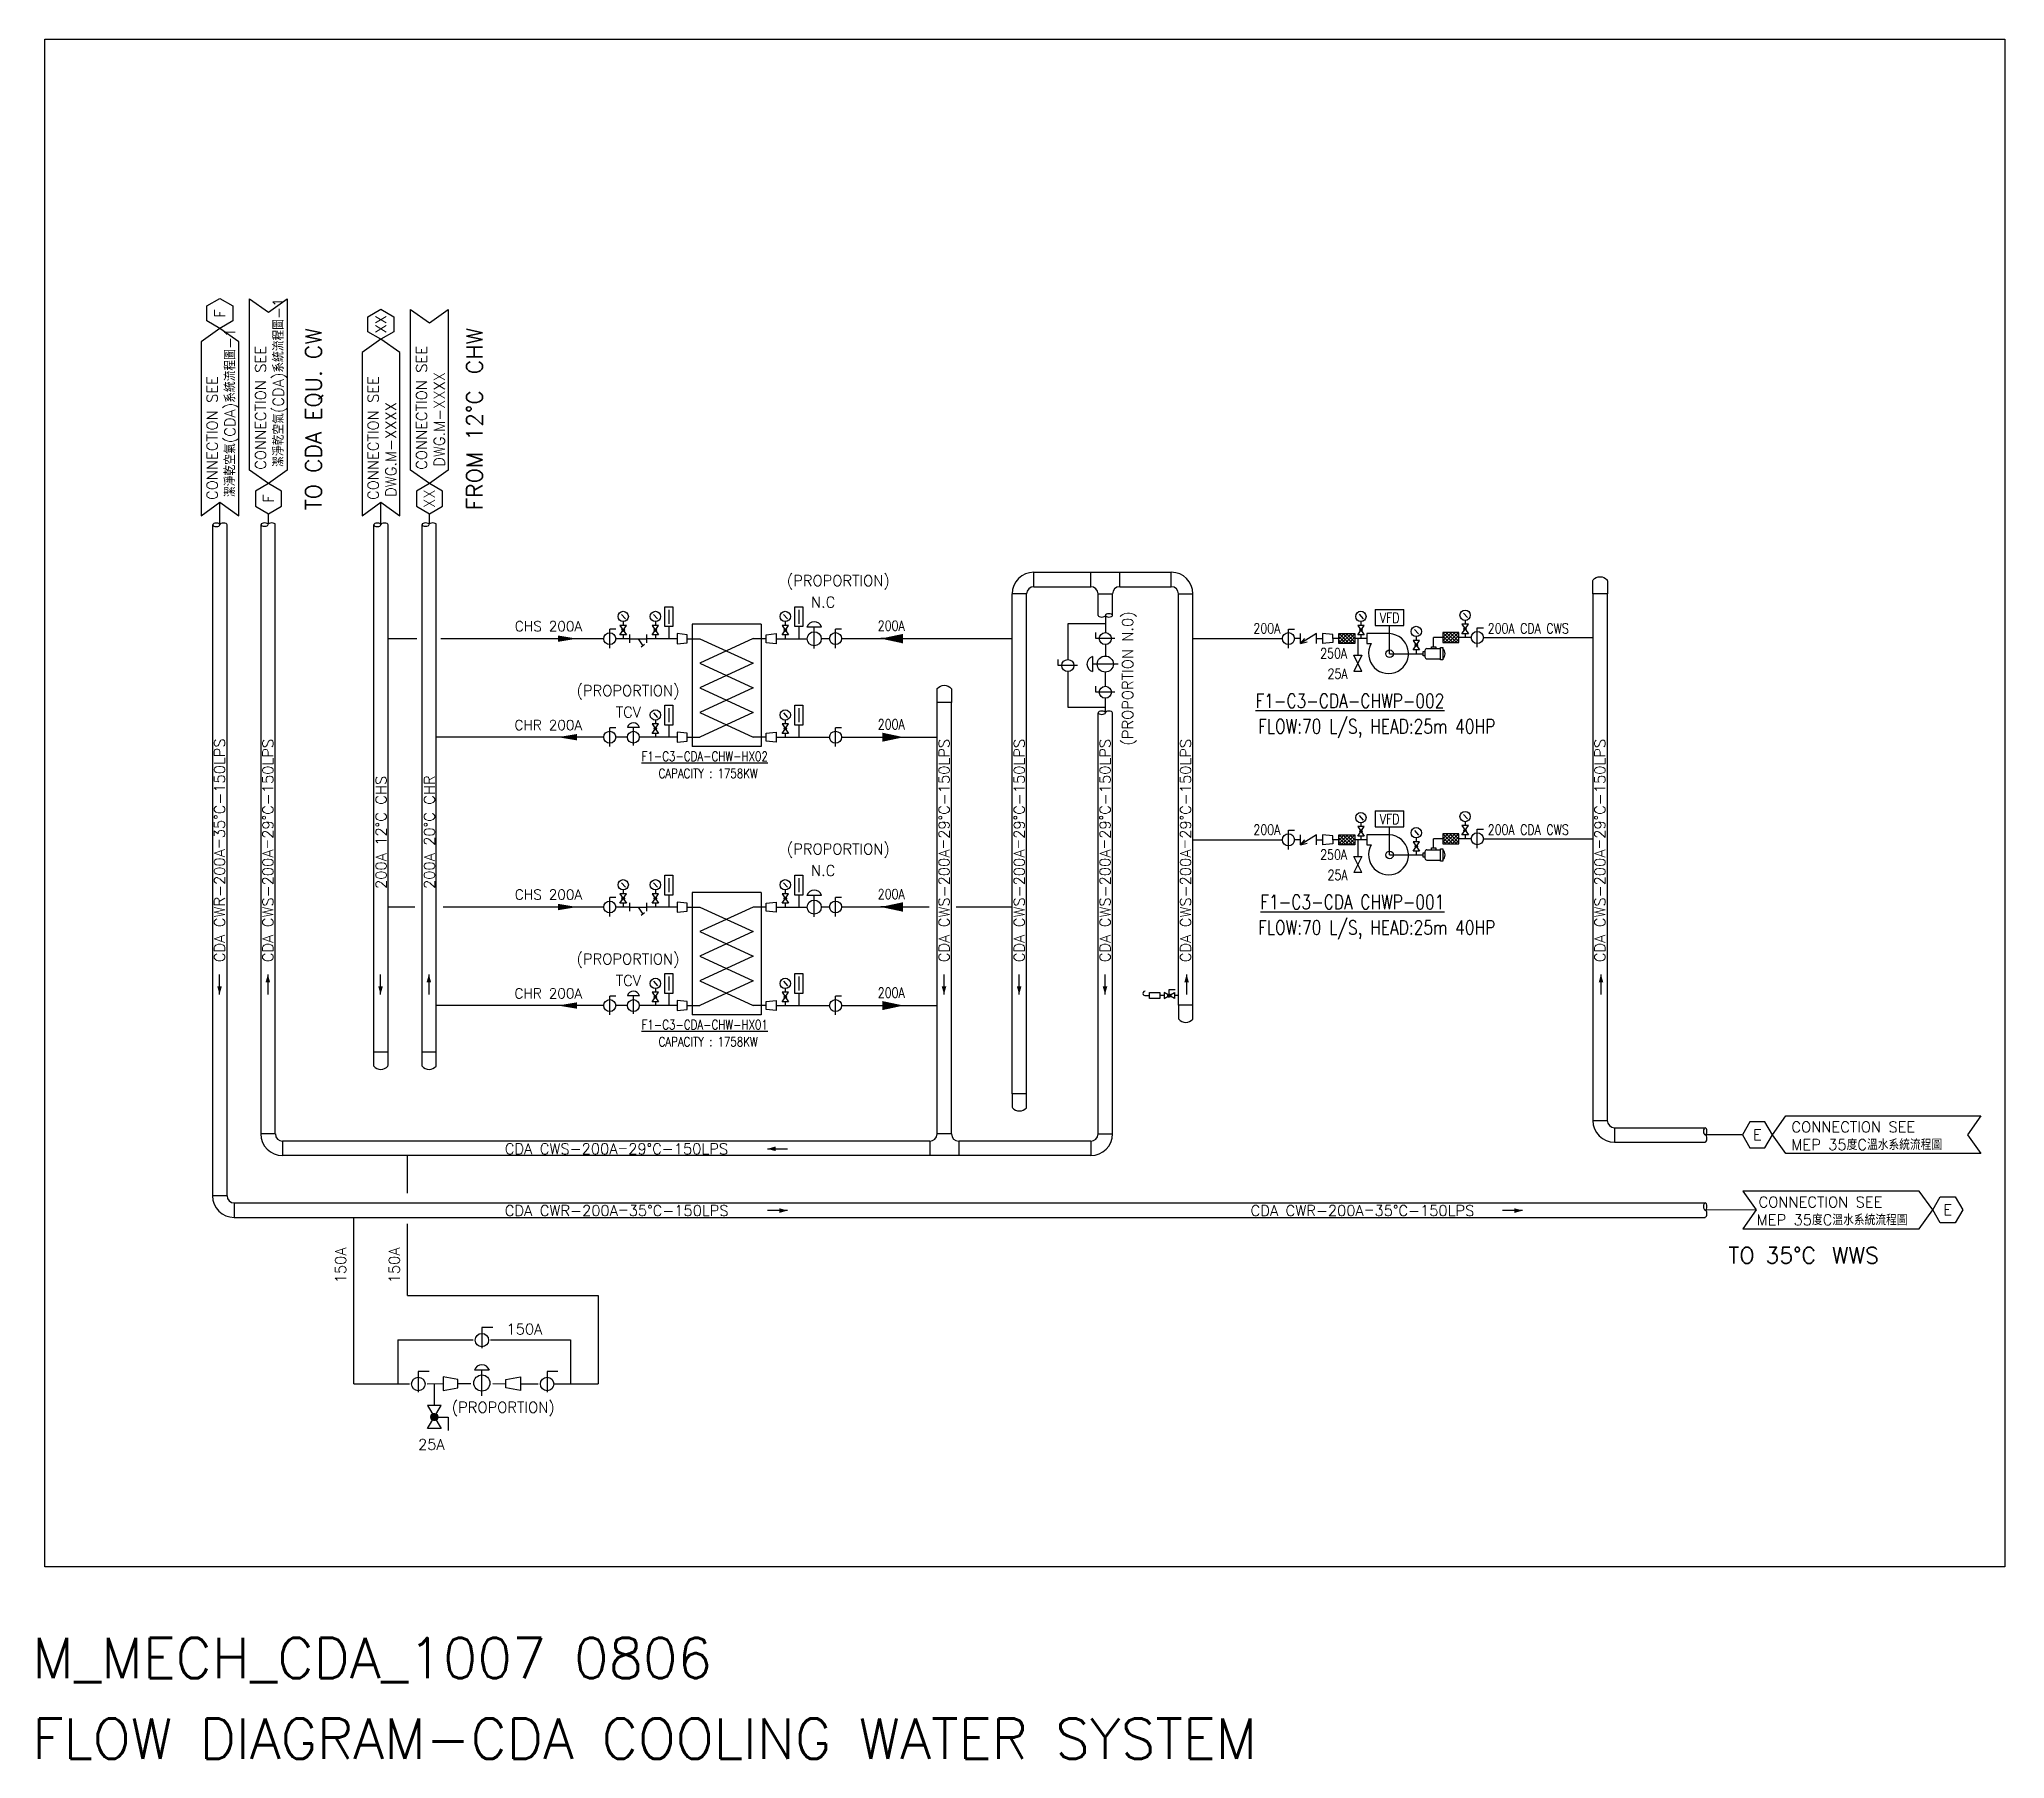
# Model space of a CAD drawing. Header units: millimetres. Extents: x 29 to 762, y -4672 to -4031.
import ezdxf
from ezdxf.enums import TextEntityAlignment as Align

# ---------------------------------------------------------------- set-up
doc = ezdxf.new("R2010")
doc.units = ezdxf.units.MM
for name, color, linetype in [('M-CWTR-TEXT', 7, 'Continuous'), ('M-CWTR-TEXT-CO', 3, 'Continuous'), ('M-CWTR-VAVE', 2, 'Continuous'), ('M-HVAC-EQPM', 22, 'Continuous'), ('M-P-CHR2-D-20', 4, 'Continuous'), ('M-P-CHS2-D-12', 3, 'Continuous'), ('M-P-HWR-D', 211, 'Continuous'), ('M-P-HWR-D-29', 211, 'Continuous'), ('M-P-HWS-D', 1, 'Continuous'), ('M-P-HWS-D-35', 1, 'Continuous'), ('M-P-TXT2.5', 7, 'Continuous'), ('M-P-VALVE', 7, 'Continuous'), ('M-WW-PIPE-R', 210, 'Continuous'), ('TXT3', 246, 'Continuous')]:
    doc.layers.add(name, color=color, linetype=linetype)
doc.styles.add('AA-TXT', font='simplex.shx', dxfattribs={"width": 0.8, "bigfont": 'chineset.shx'})
doc.styles.add('LK-TXT2-P', font='romans.shx', dxfattribs={"width": 0.8, "bigfont": 'chineset.shx'})
doc.styles.add('LK-TXT3-P', font='romans.shx', dxfattribs={"bigfont": 'chineset.shx'})
doc.styles.add('SINO2', font='romans.shx', dxfattribs={"bigfont": 'chineset.shx'})

# ---------------------------------------------------------------- blocks, each defined once
blk = doc.blocks.new('15A-12')
blk.add_lwpolyline([(19, 10.5), (0, 10.5), (0, -10.5), (19, -10.5, 0.114945), (20.4, -10.2, 0.453355), (20.4, 10.2, 0.114945)], format="xyb", close=True)
blk = doc.blocks.new('15A-2')
at = {"extrusion": (0, 0, -1)}
blk.add_ellipse((0, 5.25), major_axis=(0, -5.25), ratio=0.4761905, dxfattribs=at)
blk.add_ellipse((0, -5.25), major_axis=(0, 5.25), ratio=0.4761905, start_param=3.1415927, end_param=6.2831853)
blk = doc.blocks.new('SQUARE', base_point=(4.37, 5.22))
for p, q in [((4.37, 4.72), (4.37, 5.72)), ((4.37, 5.72), (5.37, 5.72)), ((5.37, 5.72), (5.37, 4.72)), ((5.37, 4.72), (4.37, 4.72))]:
    blk.add_line(p, q)
blk = doc.blocks.new('PG-69')
h = blk.add_hatch(color=256)
h.dxf.hatch_style = 1
edge = h.paths.add_edge_path()
edge.add_arc((0, 1.06), 0.15, 0, 360)
for p, q in [((-0.22, 3.02), (0.28, 2.46)), ((0, 2.12), (0, 1.65)), ((0, 0.47), (0, 0))]:
    blk.add_line(p, q)
blk.add_lwpolyline([(0.4, 1.65), (-0.4, 1.65), (0.4, 0.47), (-0.4, 0.47)], close=True)
for centre, radius in [((0, 2.76), 0.642), ((0, 1.06), 0.15)]:
    blk.add_circle(centre, radius)
blk = doc.blocks.new('A$Cf0a6e1c3')
for p, q in [((-117785, 46094), (-114075, 46094)), ((-114075, 56809), (-114075, -34234)), ((-62616, 56809), (-114075, 56809)), ((-114075, 46094), (-108137, 46094)), ((-68553, 46119), (-108137, 27787)), ((-108137, 46094), (-68553, 27787)), ((-62616, 46094), (-68553, 46094)), ((-62616, 56809), (-62616, -34234)), ((-58906, 46094), (-62616, 46094)), ((-68553, 27787), (-108137, 9479)), ((-108137, 27787), (-68553, 9479)), ((-68553, 9479), (-108137, -8828)), ((-108137, 9479), (-68553, -8828)), ((-68553, -8828), (-108137, -27364)), ((-108137, -8828), (-68553, -27364)), ((-117785, -27339), (-114075, -27339)), ((-114075, -27364), (-108137, -27364)), ((-62616, -27364), (-68553, -27364)), ((-58906, -27339), (-62616, -27339)), ((-62616, -34234), (-114075, -34234))]:
    blk.add_line(p, q)
for points in [[(-125259, 49831), (-125259, 42358), (-117785, 43105), (-117785, 49084), (-125259, 49831)], [(-125259, -23602), (-125259, -31076), (-117785, -30328), (-117785, -24350), (-125259, -23602)]]:
    blk.add_lwpolyline(points)
for points in [[(-51432, 49831), (-51432, 42358), (-58906, 43105), (-58906, 49084)], [(-51432, -23602), (-51432, -31076), (-58906, -30328), (-58906, -24350)]]:
    blk.add_lwpolyline(points, close=True)
blk = doc.blocks.new('A$C71728f92')
for p in [(-325423, -212425), (-175033, 261664)]:
    blk.add_line(p, (-325423, 261664))
blk.add_circle((-325423, 24619), 150000)
blk = doc.blocks.new('A$Ca6c05ea9')
for p, q in [((112052, 166644), (-112052, 166644)), ((0, -166644), (0, 166644))]:
    blk.add_line(p, q)
blk.add_circle((0, -14438), 109724)
blk.add_arc((0, 133543), 116839, 16.4573489, 163.5426511)
blk = doc.blocks.new('THERMOMETER')
for p, q in [((-0.38, 1.13), (-0.38, 3.01)), ((-0.38, 3.01), (0.38, 3.01)), ((0, 2.72), (0, 1.41)), ((0.38, 3.01), (0.38, 1.13)), ((0.38, 1.13), (-0.38, 1.13)), ((0, 1.13), (0, 0))]:
    blk.add_line(p, q)
blk = doc.blocks.new('球塞閥')
h = blk.add_hatch()
h.set_pattern_fill('ANSI31', color=0, scale=0.185185, angle=90, style=0)
h.set_pattern_definition([(45, (-172.859326, -857.314322), (0.0173251234, -0.0173251234), [])])
edge = h.paths.add_edge_path()
edge.add_arc((0, 0), 0.648, 0, 360)
at = {"color": 0}
blk.add_lwpolyline([(0, 0), (-2.58, 0), (-2.58, 2.52)], dxfattribs=at)
blk.add_lwpolyline([(-1.25, -2.15), (1.25, -2.15), (-1.25, 2.15), (1.25, 2.15)], close=True, dxfattribs=at)
blk.add_circle((0, 0), 0.648, dxfattribs=at)

msp = doc.modelspace()

# ---------------------------------------------------------------- hatches: boundary and pattern name
at = {"layer": 'M-CWTR-VAVE'}
h = msp.add_hatch(dxfattribs=at)
h.set_pattern_fill('ANSI37', color=256, scale=7.5, style=0)
h.set_pattern_definition([(45, (135.4757, -4786.5698), (-0.6629126, 0.6629126), []), (135, (135.4757, -4786.5698), (-0.6629126, -0.6629126), [])])
h.paths.add_polyline_path([(513.54, -4252.64), (519.54, -4252.64), (519.54, -4256.4), (513.54, -4256.4)])
h = msp.add_hatch(dxfattribs=at)
h.set_pattern_fill('ANSI37', color=256, scale=7.5, style=0)
h.set_pattern_definition([(135, (936.4213, -4786.1479), (0.6629126, 0.6629126), []), (45, (936.4213, -4786.1479), (0.6629126, -0.6629126), [])])
h.paths.add_polyline_path([(558.35, -4252.22), (552.35, -4252.22), (552.35, -4255.97), (558.35, -4255.97)])
h = msp.add_hatch(dxfattribs=at)
h.set_pattern_fill('ANSI37', color=256, scale=7.5, style=0)
h.set_pattern_definition([(45, (135.4757, -4861.5698), (-0.6629126, 0.6629126), []), (135, (135.4757, -4861.5698), (-0.6629126, -0.6629126), [])])
h.paths.add_polyline_path([(513.54, -4327.64), (519.54, -4327.64), (519.54, -4331.4), (513.54, -4331.4)])
h = msp.add_hatch(dxfattribs=at)
h.set_pattern_fill('ANSI37', color=256, scale=7.5, style=0)
h.set_pattern_definition([(135, (936.4213, -4861.1479), (0.6629126, 0.6629126), []), (45, (936.4213, -4861.1479), (0.6629126, -0.6629126), [])])
h.paths.add_polyline_path([(558.35, -4327.22), (552.35, -4327.22), (552.35, -4330.97), (558.35, -4330.97)])
at = {"layer": 'M-P-VALVE'}
h = msp.add_hatch(dxfattribs=at)
h.set_pattern_fill('ANSI31', color=256, scale=0.16384, style=0)
h.set_pattern_definition([(315, (-313.753886, -4234.609886), (-0.0153281604, -0.0153281604), [])])
edge = h.paths.add_edge_path()
edge.add_arc((450.4, -4387.54), 0.574, 0, 360)

# ---------------------------------------------------------------- linework, layer by layer
for p, q in [((663.96, -4439.38), (650.12, -4439.45)), ((669.16, -4467.4), (650.12, -4467.46))]:
    msp.add_line(p, q)
at = {"layer": 'DefPoints'}
msp.add_lwpolyline([(31.33, -4031.2), (761.73, -4031.2), (761.73, -4600.38), (31.33, -4600.38)], close=True, dxfattribs=at)
msp.add_lwpolyline([(31.33, -4031.2), (761.73, -4031.2), (761.73, -4600.38), (31.33, -4600.38)], close=True, dxfattribs=at)
msp.add_lwpolyline([(31.33, -4031.2), (761.73, -4031.2), (761.73, -4600.38), (31.33, -4600.38)], close=True, dxfattribs=at)
msp.add_lwpolyline([(31.33, -4031.2), (761.73, -4031.2), (761.73, -4600.38), (31.33, -4600.38)], close=True, dxfattribs=at)
at = {"layer": 'M-CWTR-VAVE'}
for p, q in [((249.29, -4256.13), (249.29, -4252.95)), ((249.29, -4256.13), (249.29, -4252.95)), ((249.29, -4254.54), (255.64, -4254.54)), ((249.29, -4254.54), (255.64, -4254.54)), ((252.46, -4254.54), (254.19, -4257.22)), ((252.46, -4254.54), (254.19, -4257.22)), ((255.64, -4256.13), (255.64, -4252.95)), ((255.64, -4256.13), (255.64, -4252.95)), ((423.01, -4254.52), (423.01, -4252.26)), ((430.12, -4254.52), (423.01, -4254.52)), ((494.79, -4250.96), (497.04, -4250.96)), ((494.79, -4258.07), (494.79, -4250.96)), ((499.29, -4256.4), (499.29, -4252.64)), ((505.29, -4252.64), (499.29, -4256.4)), ((499.29, -4256.4), (500.96, -4254.47)), ((505.29, -4256.4), (505.29, -4252.64)), ((507.54, -4252.64), (507.54, -4256.4)), ((511.29, -4253.01), (507.54, -4252.64)), ((511.29, -4254.52), (511.29, -4253.01)), ((511.29, -4254.52), (511.29, -4256.02)), ((513.54, -4252.64), (519.54, -4252.64)), ((513.54, -4256.4), (513.54, -4252.64)), ((519.54, -4252.64), (519.54, -4256.4)), ((558.35, -4252.22), (552.35, -4252.22)), ((552.35, -4252.22), (552.35, -4255.97)), ((558.35, -4255.97), (558.35, -4252.22)), ((565.18, -4250.54), (567.43, -4250.54)), ((565.18, -4257.65), (565.18, -4250.54)), ((254.87, -4256.76), (253.54, -4257.65)), ((254.87, -4256.76), (253.54, -4257.65)), ((409.01, -4264.57), (409.01, -4262.32)), ((421.79, -4261.22), (421.79, -4266.79)), ((499.29, -4256.4), (501.75, -4255.74)), ((511.29, -4256.02), (507.54, -4256.4)), ((519.54, -4256.4), (513.54, -4256.4)), ((522.15, -4260.73), (519.15, -4266.73)), ((522.15, -4266.73), (519.15, -4260.73)), ((519.15, -4260.73), (522.15, -4260.73)), ((544.96, -4259.3), (545.64, -4259.3)), ((544.96, -4260.98), (544.96, -4259.3)), ((545.64, -4260.98), (544.96, -4260.98)), ((545.64, -4258.97), (545.64, -4261.31)), ((546.39, -4258.22), (551.42, -4258.22)), ((546.39, -4262.06), (551.42, -4262.06)), ((548.07, -4257.54), (549.75, -4257.54)), ((548.07, -4258.22), (548.07, -4257.54)), ((549.75, -4257.54), (549.75, -4258.22)), ((552.35, -4255.97), (558.35, -4255.97)), ((416.12, -4264.57), (409.01, -4264.57)), ((431.28, -4264), (421.79, -4264)), ((522.15, -4266.73), (519.15, -4266.73)), ((423.01, -4274.52), (423.01, -4272.26)), ((430.12, -4274.52), (423.01, -4274.52)), ((494.79, -4325.96), (497.04, -4325.96)), ((494.79, -4333.07), (494.79, -4325.96)), ((499.29, -4331.4), (499.29, -4327.64)), ((505.29, -4327.64), (499.29, -4331.4)), ((505.29, -4331.4), (505.29, -4327.64)), ((507.54, -4327.64), (507.54, -4331.4)), ((511.29, -4328.01), (507.54, -4327.64)), ((511.29, -4329.52), (511.29, -4328.01)), ((513.54, -4327.64), (519.54, -4327.64)), ((513.54, -4331.4), (513.54, -4327.64)), ((519.54, -4327.64), (519.54, -4331.4)), ((558.35, -4327.22), (552.35, -4327.22)), ((552.35, -4327.22), (552.35, -4330.97)), ((558.35, -4330.97), (558.35, -4327.22)), ((565.18, -4325.54), (567.43, -4325.54)), ((565.18, -4332.65), (565.18, -4325.54)), ((499.29, -4331.4), (500.96, -4329.47)), ((499.29, -4331.4), (501.75, -4330.74)), ((511.29, -4331.02), (507.54, -4331.4)), ((511.29, -4329.52), (511.29, -4331.02)), ((519.54, -4331.4), (513.54, -4331.4)), ((522.15, -4335.73), (519.15, -4341.73)), ((522.15, -4341.73), (519.15, -4335.73)), ((519.15, -4335.73), (522.15, -4335.73)), ((544.96, -4334.3), (545.64, -4334.3)), ((544.96, -4335.98), (544.96, -4334.3)), ((545.64, -4335.98), (544.96, -4335.98)), ((545.64, -4333.97), (545.64, -4336.31)), ((546.39, -4333.22), (551.42, -4333.22)), ((548.07, -4332.54), (549.75, -4332.54)), ((548.07, -4333.22), (548.07, -4332.54)), ((549.75, -4332.54), (549.75, -4333.22)), ((552.35, -4330.97), (558.35, -4330.97)), ((522.15, -4341.73), (519.15, -4341.73)), ((546.39, -4337.06), (551.42, -4337.06)), ((249.29, -4356.13), (249.29, -4352.95)), ((249.29, -4356.13), (249.29, -4352.95)), ((249.29, -4354.54), (255.64, -4354.54)), ((249.29, -4354.54), (255.64, -4354.54)), ((252.46, -4354.54), (254.19, -4357.22)), ((252.46, -4354.54), (254.19, -4357.22)), ((254.87, -4356.76), (253.54, -4357.65)), ((254.87, -4356.76), (253.54, -4357.65)), ((255.64, -4356.13), (255.64, -4352.95)), ((255.64, -4356.13), (255.64, -4352.95)), ((196.98, -4527.17), (191.41, -4527.17)), ((194.2, -4536.66), (194.2, -4527.17))]:
    msp.add_line(p, q, dxfattribs=at)
for points in [[(198.25, -4511.26), (194.2, -4511.26), (194.2, -4518.91)], [(174.56, -4527.61), (170.51, -4527.61), (170.51, -4535.26)], [(222.56, -4527.61), (218.51, -4527.61), (218.51, -4535.26)]]:
    msp.add_lwpolyline(points, dxfattribs=at)
for centre, radius in [((426.56, -4254.52), 2.25), ((494.79, -4254.52), 2.25), ((565.18, -4254.09), 2.25), ((412.56, -4264.57), 2.25), ((426.54, -4264), 3), ((426.56, -4274.52), 2.25), ((494.79, -4329.52), 2.25), ((565.18, -4329.09), 2.25), ((194.2, -4515.91), 2.5), ((170.51, -4532.26), 2.5), ((194.2, -4531.91), 3), ((218.51, -4532.26), 2.5)]:
    msp.add_circle(centre, radius, dxfattribs=at)
for centre, radius, start, end in [((422.62, -4264), 2.9, 106.45735, 253.54265), ((546.39, -4258.97), 0.75, 90, 180), ((546.39, -4261.31), 0.75, 180, 270), ((550.46, -4260.14), 2.72, 315, 45), ((546.39, -4333.97), 0.75, 90, 180), ((550.46, -4335.14), 2.72, 315, 45), ((546.39, -4336.31), 0.75, 180, 270), ((194.2, -4528), 2.9, 16.45735, 163.54265)]:
    msp.add_arc(centre, radius, start, end, dxfattribs=at)
at = {"layer": 'M-HVAC-EQPM'}
for p, q in [((527.14, -4243.65), (527.14, -4249.65)), ((527.14, -4243.65), (537.86, -4243.65)), ((537.86, -4249.65), (537.86, -4243.65)), ((532.5, -4252.64), (524.05, -4252.64)), ((524.05, -4252.64), (524.05, -4256.39)), ((527.14, -4249.65), (537.86, -4249.65)), ((532.5, -4260.14), (532.5, -4249.65)), ((524.05, -4256.39), (525.62, -4256.39)), ((527.14, -4318.65), (527.14, -4324.65)), ((527.14, -4318.65), (537.86, -4318.65)), ((537.86, -4324.65), (537.86, -4318.65)), ((532.5, -4327.64), (524.05, -4327.64)), ((524.05, -4327.64), (524.05, -4331.39)), ((527.14, -4324.65), (537.86, -4324.65)), ((532.5, -4335.14), (532.5, -4324.65)), ((524.05, -4331.39), (525.62, -4331.39))]:
    msp.add_line(p, q, dxfattribs=at)
for centre in [(532.5, -4260.14), (532.5, -4335.14)]:
    msp.add_circle(centre, 1.4, dxfattribs=at)
for centre in [(532.09, -4260.08), (532.09, -4335.08)]:
    msp.add_arc(centre, 7.44, 150.31271, 86.87848, dxfattribs=at)
at = {"layer": 'M-P-CHR2-D-20'}
for p, q in [((171.91, -4408.64), (171.91, -4212.02)), ((174.63, -4211.86), (174.63, -4211.86)), ((177.22, -4408.64), (177.22, -4212.02)), ((239.63, -4291.26), (177.22, -4291.26)), ((248.48, -4291.26), (244.06, -4291.26)), ((266.93, -4291.26), (252.88, -4291.26)), ((239.63, -4391.26), (177.22, -4391.26)), ((248.48, -4391.26), (244.06, -4391.26)), ((266.93, -4391.26), (252.88, -4391.26))]:
    msp.add_line(p, q, dxfattribs=at)
for points in [[(222.52, -4291.25, 0, 2.39, 0), (229.68, -4291.25, 0, 0, 0)], [(222.52, -4391.25, 0, 2.39, 0), (229.68, -4391.25, 0, 0, 0)]]:
    msp.add_lwpolyline(points, format="xyseb", dxfattribs=at)
at = {"layer": 'M-P-CHS2-D-12'}
for p, q in [((153.91, -4408.64), (153.91, -4212.02)), ((156.65, -4211.96), (156.65, -4211.96)), ((159.22, -4408.64), (159.22, -4212.02)), ((169.98, -4254.54), (159.22, -4254.54)), ((239.63, -4254.54), (178.92, -4254.54)), ((249.29, -4254.54), (244.06, -4254.54)), ((266.93, -4254.54), (255.64, -4254.54)), ((169.19, -4354.54), (159.22, -4354.54)), ((239.63, -4354.54), (179.77, -4354.54)), ((249.29, -4354.54), (244.06, -4354.54)), ((266.93, -4354.54), (255.64, -4354.54))]:
    msp.add_line(p, q, dxfattribs=at)
for points in [[(229.69, -4254.54, 0, 2.39, 0), (222.53, -4254.54, 0, 0, 0)], [(229.69, -4354.54, 0, 2.39, 0), (222.53, -4354.54, 0, 0, 0)]]:
    msp.add_lwpolyline(points, format="xyseb", dxfattribs=at)
at = {"layer": 'M-P-HWR-D'}
for p, q in [((111.91, -4439.09), (111.91, -4212.02)), ((114.63, -4211.86), (114.63, -4211.86)), ((117.22, -4439.09), (117.22, -4212.02)), ((399.92, -4235.19), (399.92, -4229.81)), ((399.92, -4229.81), (421.14, -4229.81)), ((421.14, -4235.19), (421.14, -4229.81)), ((421.14, -4229.81), (431.92, -4229.81)), ((431.92, -4229.81), (451.14, -4229.81)), ((431.92, -4235.19), (431.92, -4229.81)), ((451.14, -4235.19), (451.14, -4229.81)), ((391.84, -4424.09), (391.84, -4237.88)), ((397.22, -4237.88), (391.84, -4237.88)), ((397.22, -4424.09), (397.22, -4237.88)), ((399.92, -4235.19), (421.14, -4235.19)), ((423.84, -4245.88), (423.84, -4237.88)), ((423.84, -4237.88), (429.22, -4237.88)), ((429.22, -4245.88), (429.22, -4237.88)), ((431.92, -4235.19), (451.14, -4235.19)), ((453.84, -4391.11), (453.84, -4237.88)), ((453.84, -4237.88), (459.22, -4237.88)), ((459.22, -4391.11), (459.22, -4237.88)), ((608.25, -4237.88), (608.25, -4434.09)), ((613.64, -4237.88), (613.64, -4434.09)), ((426.49, -4246.04), (426.5, -4246.04)), ((426.56, -4245.88), (426.56, -4252.27)), ((426.56, -4249.07), (412.56, -4249.07)), ((412.56, -4249.07), (412.56, -4262.32)), ((426.56, -4256.77), (426.56, -4261)), ((412.56, -4266.82), (412.56, -4280.07)), ((426.63, -4272.27), (426.63, -4267)), ((426.63, -4281.98), (426.63, -4276.77)), ((363.84, -4439.09), (363.84, -4278.33)), ((369.22, -4439.09), (369.22, -4278.33)), ((412.56, -4280.07), (426.63, -4280.07)), ((423.84, -4439.09), (423.84, -4282.13)), ((426.63, -4281.98), (426.63, -4281.98)), ((429.22, -4439.09), (429.22, -4282.13)), ((616.33, -4436.79), (616.33, -4442.17)), ((616.33, -4436.79), (650.12, -4436.79)), ((117.22, -4439.09), (111.84, -4439.09)), ((361.14, -4441.79), (119.92, -4441.79)), ((119.92, -4441.79), (119.92, -4447.17)), ((361.14, -4441.79), (361.14, -4447.17)), ((369.22, -4439.09), (363.84, -4439.09)), ((421.14, -4441.79), (371.92, -4441.79)), ((371.92, -4441.79), (371.92, -4447.17)), ((421.14, -4441.79), (421.14, -4447.17)), ((423.84, -4439.09), (429.22, -4439.09)), ((616.33, -4442.17), (650.12, -4442.17)), ((650.27, -4439.52), (650.27, -4439.51)), ((361.14, -4447.17), (119.92, -4447.17)), ((371.92, -4447.17), (361.14, -4447.17)), ((421.14, -4447.17), (371.92, -4447.17))]:
    msp.add_line(p, q, dxfattribs=at)
for centre, radius, start, end in [((399.92, -4237.88), 8.08, 90, 180), ((451.14, -4237.88), 8.08, 0, 90), ((399.92, -4237.88), 2.69, 90, 180), ((421.14, -4237.88), 2.69, 0, 90), ((431.92, -4237.88), 2.69, 90, 180), ((451.14, -4237.88), 2.69, 0, 90), ((616.33, -4434.09), 8.08, 180, 270), ((616.33, -4434.09), 2.69, 180, 270), ((119.92, -4439.09), 8.08, 180, 270), ((119.92, -4439.09), 2.69, 180, 270), ((361.14, -4439.09), 2.69, 270, 0), ((371.92, -4439.09), 2.69, 180, 270), ((421.14, -4439.09), 2.69, 270, 0), ((421.14, -4439.09), 8.08, 270, 0)]:
    msp.add_arc(centre, radius, start, end, dxfattribs=at)
at = {"layer": 'M-P-HWR-D-29'}
for p, q in [((459.22, -4254.52), (492.54, -4254.52)), ((499.29, -4254.52), (497.04, -4254.52)), ((505.29, -4254.52), (507.54, -4254.52)), ((513.54, -4254.52), (511.29, -4254.52)), ((524.05, -4254.52), (519.54, -4254.52)), ((520.65, -4254.52), (520.65, -4260.73)), ((548.91, -4257.54), (548.91, -4254.09)), ((552.35, -4254.09), (548.91, -4254.09)), ((562.93, -4254.09), (558.35, -4254.09)), ((567.43, -4254.09), (608.25, -4254.09)), ((532.5, -4260.14), (544.96, -4260.14)), ((459.22, -4329.52), (492.54, -4329.52)), ((499.29, -4329.52), (497.04, -4329.52)), ((505.29, -4329.52), (507.54, -4329.52)), ((513.54, -4329.52), (511.29, -4329.52)), ((524.05, -4329.52), (519.54, -4329.52)), ((520.65, -4329.52), (520.65, -4335.73)), ((532.5, -4335.14), (544.96, -4335.14)), ((548.91, -4332.54), (548.91, -4329.09)), ((552.35, -4329.09), (548.91, -4329.09)), ((562.93, -4329.09), (558.35, -4329.09)), ((567.43, -4329.09), (608.25, -4329.09)), ((608.25, -4434.09), (613.64, -4434.09))]:
    msp.add_line(p, q, dxfattribs=at)
at = {"layer": 'M-P-HWS-D', "color": 8}
for p, q in [((96.58, -4212.11), (96.58, -4203.71)), ((156.58, -4212.11), (156.58, -4203.71)), ((114.63, -4211.86), (114.63, -4207.97)), ((174.63, -4211.86), (174.63, -4207.97))]:
    msp.add_line(p, q, dxfattribs=at)
at = {"layer": 'M-P-HWS-D-35'}
for p, q in [((93.91, -4462.11), (93.91, -4212.02)), ((96.65, -4211.96), (96.65, -4211.96)), ((99.22, -4462.11), (99.22, -4212.02)), ((166.53, -4461.16), (166.53, -4447.17)), ((99.22, -4462.11), (93.84, -4462.11)), ((101.91, -4464.81), (650.12, -4464.81)), ((101.91, -4464.81), (101.91, -4470.19)), ((650.27, -4467.53), (650.27, -4467.53)), ((101.91, -4470.19), (650.12, -4470.19)), ((146.53, -4532.26), (146.53, -4470.19)), ((166.53, -4499.3), (166.53, -4472.55)), ((166.53, -4499.3), (237.6, -4499.31)), ((237.6, -4499.3), (237.6, -4532.26)), ((162.89, -4515.78), (190.92, -4515.78)), ((162.89, -4515.78), (162.89, -4532.18)), ((197.47, -4515.78), (227.19, -4515.78)), ((227.19, -4515.78), (227.19, -4532.26)), ((146.53, -4532.26), (167.23, -4532.2)), ((173.78, -4532.16), (179.82, -4532.13)), ((176.49, -4540.28), (176.49, -4532.15)), ((185.3, -4532.14), (190.12, -4532.14)), ((198.27, -4532.15), (203.1, -4532.16)), ((208.58, -4532.16), (215.23, -4532.16)), ((221.01, -4532.26), (237.6, -4532.26))]:
    msp.add_line(p, q, dxfattribs=at)
for points in [[(179.82, -4529.64), (179.82, -4534.64), (185.3, -4533.67), (185.3, -4530.61)], [(208.58, -4529.64), (208.58, -4534.64), (203.1, -4533.67), (203.1, -4530.61)]]:
    msp.add_lwpolyline(points, close=True, dxfattribs=at)
for radius in [8.08, 2.69]:
    msp.add_arc((101.91, -4462.11), radius, 180, 270, dxfattribs=at)
at = {"layer": 'M-P-TXT2.5'}
for p, q in [((96.44, -4387.12), (96.44, -4379.62)), ((114.44, -4379.62), (114.44, -4387.12)), ((156.44, -4387.12), (156.44, -4379.62)), ((174.44, -4379.62), (174.44, -4387.12)), ((366.44, -4387.12), (366.44, -4379.62)), ((394.44, -4387.12), (394.44, -4379.62)), ((426.44, -4387.12), (426.44, -4379.62)), ((456.85, -4379.62), (456.85, -4387.12)), ((611.27, -4379.62), (611.27, -4387.12)), ((300.62, -4444.64), (308.12, -4444.64)), ((308.12, -4467.65), (300.62, -4467.65)), ((582.07, -4467.65), (574.57, -4467.65))]:
    msp.add_line(p, q, dxfattribs=at)
for points in [[(113.57, -4382.65), (115.3, -4382.65), (114.44, -4379.62)], [(173.57, -4382.65), (175.3, -4382.65), (174.44, -4379.62)], [(455.99, -4382.65), (457.72, -4382.65), (456.85, -4379.62)], [(610.41, -4382.65), (612.14, -4382.65), (611.27, -4379.62)], [(97.3, -4384.09), (95.57, -4384.09), (96.44, -4387.12)], [(157.3, -4384.09), (155.57, -4384.09), (156.44, -4387.12)], [(367.3, -4384.09), (365.57, -4384.09), (366.44, -4387.12)], [(395.3, -4384.09), (393.57, -4384.09), (394.44, -4387.12)], [(427.3, -4384.09), (425.57, -4384.09), (426.44, -4387.12)], [(303.65, -4445.5), (303.65, -4443.77), (300.62, -4444.64)], [(305.09, -4466.79), (305.09, -4468.52), (308.12, -4467.65)], [(579.04, -4466.79), (579.04, -4468.52), (582.07, -4467.65)]]:
    msp.add_solid(points, dxfattribs=at)
at = {"layer": 'M-P-VALVE'}
for p, q in [((450.4, -4387.54), (450.4, -4385.26)), ((450.4, -4385.26), (452.63, -4385.26)), ((448.5, -4387.54), (446.9, -4387.54)), ((453.84, -4387.54), (452.3, -4387.54))]:
    msp.add_line(p, q, dxfattribs=at)
for points in [[(442.97, -4386.44), (446.9, -4386.44), (446.9, -4388.65), (442.97, -4388.65)], [(452.3, -4386.44), (452.3, -4388.65), (448.5, -4386.44), (448.5, -4388.65)]]:
    msp.add_lwpolyline(points, close=True, dxfattribs=at)
msp.add_lwpolyline([(441.33, -4387.54), (442.97, -4387.54)], dxfattribs=at)
msp.add_circle((450.4, -4387.54), 0.574, dxfattribs=at)
msp.add_ellipse((441.33, -4386.74), major_axis=(-0.568, -0.568), ratio=1, start_param=3.90342, end_param=7.092155, dxfattribs=at)
at = {"layer": 'M-WW-PIPE-R'}
for p, q in [((303.85, -4254.54), (315.42, -4254.54)), ((320.69, -4254.52), (323.79, -4254.52)), ((328.22, -4254.52), (391.84, -4254.52)), ((350.81, -4252.83), (350.81, -4256.2)), ((303.85, -4291.26), (323.79, -4291.26)), ((328.22, -4291.26), (363.84, -4291.26)), ((303.85, -4354.54), (315.42, -4354.54)), ((320.69, -4354.52), (323.79, -4354.52)), ((328.22, -4354.52), (360.95, -4354.52)), ((350.81, -4352.83), (350.81, -4356.2)), ((371, -4354.52), (391.84, -4354.52)), ((303.85, -4391.26), (323.79, -4391.26)), ((328.22, -4391.26), (363.84, -4391.26))]:
    msp.add_line(p, q, dxfattribs=at)
at = {"layer": 'M-WW-PIPE-R', "flags": 128}
for points in [[(350.81, -4254.52, 3.37, 0, 0), (342.83, -4254.52, 0, 0, 0)], [(343.43, -4291.26, 3.37, 0, 0), (351.41, -4291.26, 0, 0, 0)], [(350.81, -4354.52, 3.37, 0, 0), (342.83, -4354.52, 0, 0, 0)], [(343.43, -4391.26, 3.37, 0, 0), (351.41, -4391.26, 0, 0, 0)]]:
    msp.add_lwpolyline(points, format="xyseb", dxfattribs=at)
at = {"layer": 'M-WW-PIPE-R'}
for points in [[(350.81, -4254.52), (342.83, -4254.52)], [(350.81, -4354.52), (342.83, -4354.52)]]:
    msp.add_lwpolyline(points, dxfattribs=at)
at = {"layer": 'TXT3'}
for points in [[(96.58, -4138.96), (91.73, -4136.16), (91.73, -4130.56), (96.58, -4127.76), (101.43, -4130.56), (101.43, -4136.16)], [(156.58, -4142.96), (151.73, -4140.16), (151.73, -4134.56), (156.58, -4131.76), (161.43, -4134.56), (161.43, -4140.16)], [(114.63, -4196.77), (109.78, -4199.57), (109.78, -4205.17), (114.63, -4207.97), (119.48, -4205.17), (119.48, -4199.57)], [(174.63, -4196.77), (169.78, -4199.57), (169.78, -4205.17), (174.63, -4207.97), (179.48, -4205.17), (179.48, -4199.57)], [(675.16, -4439.38), (672.36, -4434.53), (666.76, -4434.53), (663.96, -4439.38), (666.76, -4444.23), (672.36, -4444.23)], [(734.9, -4467.4), (737.7, -4462.55), (743.3, -4462.55), (746.1, -4467.4), (743.3, -4472.25), (737.7, -4472.25)]]:
    msp.add_lwpolyline(points, close=True, dxfattribs=at)
for points in [[(114.63, -4196.77), (107.63, -4191.77), (107.63, -4127.85), (114.63, -4132.85), (121.63, -4127.85), (121.63, -4191.77), (114.63, -4196.77)], [(174.63, -4196.77), (167.63, -4191.77), (167.63, -4131.85), (174.63, -4136.85), (181.63, -4131.85), (181.63, -4191.77), (174.63, -4196.77)], [(96.58, -4138.96), (89.58, -4143.96), (89.58, -4208.71), (96.58, -4203.71), (103.58, -4208.71), (103.58, -4143.96), (96.58, -4138.96)], [(156.58, -4142.96), (149.58, -4147.96), (149.58, -4208.71), (156.58, -4203.71), (163.58, -4208.71), (163.58, -4147.96), (156.58, -4142.96)], [(675.16, -4439.38), (680.16, -4432.38), (752.81, -4432.38), (747.81, -4439.38), (752.81, -4446.38), (680.16, -4446.38), (675.16, -4439.38)], [(734.9, -4467.4), (729.9, -4460.4), (664.16, -4460.4), (669.16, -4467.4), (664.16, -4474.4), (729.9, -4474.4), (734.9, -4467.4)]]:
    msp.add_lwpolyline(points, dxfattribs=at)

# ---------------------------------------------------------------- block references
at = {"layer": 'M-CWTR-VAVE'}
for name, p, xscale, yscale, zscale in [('PG-69', (246.87, -4254.54), 3, 3, 3), ('PG-69', (258.87, -4254.54), 3, 3, 3), ('THERMOMETER', (263.87, -4254.54), 3.960000000000001, 3.960000000000001, 3.960000000000001), ('PG-69', (307.28, -4254.54), 3, 3, 3), ('THERMOMETER', (312.28, -4254.54), 3.960000000000001, 3.960000000000001, 3.960000000000001), ('A$Ca6c05ea9', (318.06, -4254.23), 2.405905006634679e-05, 2.405905006634679e-05, 2.405905006634679e-05), ('PG-69', (521.8, -4254.52), 3, 3, 3), ('PG-69', (560.64, -4254.09), 3, 3, 3), ('A$C71728f92', (246.66, -4254.91), 1.478512107368354e-05, 1.478512107368354e-05, 1.478512107368354e-05), ('A$C71728f92', (330.81, -4254.88), 1.478512107368354e-05, 1.478512107368354e-05, 1.478512107368354e-05), ('PG-69', (542.44, -4260.14), 3, 3, 3), ('SQUARE', (551.42, -4260.14), 0.9604935212335022, 4.61036890192122, 0.9604935212335022), ('PG-69', (258.87, -4291.26), 3, 3, 3), ('THERMOMETER', (263.87, -4291.26), 3.960000000000001, 3.960000000000001, 3.960000000000001), ('PG-69', (307.28, -4291.26), 3, 3, 3), ('THERMOMETER', (312.28, -4291.26), 3.960000000000001, 3.960000000000001, 3.960000000000001), ('A$C71728f92', (246.66, -4291.62), 1.478512107368354e-05, 1.478512107368354e-05, 1.478512107368354e-05), ('A$Ca6c05ea9', (250.68, -4290.97), 2.004920838862233e-05, 2.004920838862233e-05, 2.004920838862233e-05), ('A$C71728f92', (330.81, -4291.62), 1.478512107368354e-05, 1.478512107368354e-05, 1.478512107368354e-05), ('PG-69', (521.8, -4329.52), 3, 3, 3), ('PG-69', (560.64, -4329.09), 3, 3, 3), ('PG-69', (542.44, -4335.14), 3, 3, 3), ('SQUARE', (551.42, -4335.14), 0.9604935212335022, 4.61036890192122, 0.9604935212335022), ('THERMOMETER', (263.87, -4354.54), 3.960000000000001, 3.960000000000001, 3.960000000000001), ('THERMOMETER', (312.28, -4354.54), 3.960000000000001, 3.960000000000001, 3.960000000000001), ('PG-69', (246.87, -4354.54), 3, 3, 3), ('PG-69', (258.87, -4354.54), 3, 3, 3), ('PG-69', (307.28, -4354.54), 3, 3, 3), ('A$Ca6c05ea9', (318.06, -4354.23), 2.405905006634679e-05, 2.405905006634679e-05, 2.405905006634679e-05), ('A$C71728f92', (246.66, -4354.91), 1.478512107368354e-05, 1.478512107368354e-05, 1.478512107368354e-05), ('A$C71728f92', (330.81, -4354.88), 1.478512107368354e-05, 1.478512107368354e-05, 1.478512107368354e-05), ('THERMOMETER', (263.87, -4391.26), 3.960000000000001, 3.960000000000001, 3.960000000000001), ('THERMOMETER', (312.28, -4391.26), 3.960000000000001, 3.960000000000001, 3.960000000000001), ('A$Ca6c05ea9', (250.68, -4390.97), 2.004920838862233e-05, 2.004920838862233e-05, 2.004920838862233e-05), ('PG-69', (258.87, -4391.26), 3, 3, 3), ('PG-69', (307.28, -4391.26), 3, 3, 3), ('A$C71728f92', (246.66, -4391.62), 1.478512107368354e-05, 1.478512107368354e-05, 1.478512107368354e-05), ('A$C71728f92', (330.81, -4391.62), 1.478512107368354e-05, 1.478512107368354e-05, 1.478512107368354e-05)]:
    msp.add_blockref(name, p, dxfattribs=dict(at, xscale=xscale, yscale=yscale, zscale=zscale))
at = {"layer": 'M-CWTR-VAVE', "xscale": 2, "yscale": 2, "zscale": 2, "rotation": 180}
msp.add_blockref('球塞閥', (176.49, -4544.58), dxfattribs=at)
at = {"layer": 'M-HVAC-EQPM', "xscale": 0.0005, "yscale": 0.0005, "zscale": 0.0005}
for p in [(329.56, -4277.59), (329.56, -4377.59)]:
    msp.add_blockref('A$Cf0a6e1c3', p, dxfattribs=at)
at = {"layer": 'M-P-CHR2-D-20'}
for name, p, xscale, yscale, zscale, rotation in [('15A-2', (174.56, -4212.02), 0.2531536885944661, 0.2531536885944661, 0.2531536885944661, 90), ('15A-12', (174.53, -4408.64), 0.2564285714285714, 0.2564285714285714, 0.2564285714285714, 270)]:
    msp.add_blockref(name, p, dxfattribs=dict(at, xscale=xscale, yscale=yscale, zscale=zscale, rotation=rotation))
at = {"layer": 'M-P-CHS2-D-12'}
for name, p, xscale, yscale, zscale, rotation in [('15A-2', (156.58, -4212.12), 0.2531536885944661, 0.2531536885944661, 0.2531536885944661, 90), ('15A-12', (156.53, -4408.64), 0.2564285714285714, 0.2564285714285714, 0.2564285714285714, 270)]:
    msp.add_blockref(name, p, dxfattribs=dict(at, xscale=xscale, yscale=yscale, zscale=zscale, rotation=rotation))
at = {"layer": 'M-P-HWR-D'}
for name, p, xscale, yscale, zscale, rotation in [('15A-2', (114.56, -4212.02), 0.2531536885944661, 0.2531536885944661, 0.2531536885944661, 90), ('15A-12', (610.95, -4237.88), -0.2564285714285714, 0.2564285714285714, 0.2564285714285714, 270), ('15A-2', (426.56, -4245.88), 0.2531536885944661, 0.2531536885944661, 0.2531536885944661, 270), ('15A-12', (366.53, -4278.33), -0.2564285714285714, 0.2564285714285714, 0.2564285714285714, 270), ('15A-2', (426.56, -4282.13), 0.2531536885944661, 0.2531536885944661, 0.2531536885944661, 89.99999999999999), ('15A-12', (456.53, -4391.11), 0.2564285714285714, 0.2564285714285714, 0.2564285714285714, 270), ('15A-12', (394.53, -4424.09), 0.2564285714285714, 0.2564285714285714, 0.2564285714285714, 270)]:
    msp.add_blockref(name, p, dxfattribs=dict(at, xscale=xscale, yscale=yscale, zscale=zscale, rotation=rotation))
at = {"layer": 'M-P-HWR-D', "xscale": 0.2531536885944661, "yscale": 0.2531536885944661, "zscale": 0.2531536885944661}
msp.add_blockref('15A-2', (650.12, -4439.45), dxfattribs=at)
at = {"layer": 'M-P-HWS-D-35', "xscale": 0.2531536885944661, "yscale": 0.2531536885944661, "zscale": 0.2531536885944661, "rotation": 90}
msp.add_blockref('15A-2', (96.58, -4212.12), dxfattribs=at)
at = {"layer": 'M-P-HWS-D-35', "xscale": 0.2531536885944661, "yscale": 0.2531536885944661, "zscale": 0.2531536885944661}
msp.add_blockref('15A-2', (650.12, -4467.46), dxfattribs=at)

# ---------------------------------------------------------------- texts
at = {"layer": 'M-CWTR-TEXT', "style": 'AA-TXT'}
for s, p in [('CHS 200A', (206.49, -4251.76)), ('CHR 200A', (206.33, -4288.6)), ('CHS 200A', (206.49, -4351.76)), ('CHR 200A', (206.33, -4388.6))]:
    msp.add_text(s, height=3.73, dxfattribs=at).set_placement(p)
at = {"layer": 'M-CWTR-TEXT', "style": 'AA-TXT', "width": 0.8}
for s, p in [('200A', (341.76, -4251.59)), ('200A', (481.76, -4252.59)), ('200A CDA CWS', (569.07, -4252.59)), ('250A', (506.63, -4261.89)), ('25A', (509.39, -4269.48)), ('200A', (341.76, -4288.33)), ('200A', (481.76, -4327.59)), ('200A CDA CWS', (569.07, -4327.59)), ('250A', (506.63, -4336.89)), ('25A', (509.39, -4344.48)), ('200A', (341.76, -4351.59)), ('200A', (341.76, -4388.33))]:
    msp.add_text(s, height=3.75, dxfattribs=at).set_placement(p)
at = {"layer": 'M-CWTR-TEXT-CO', "style": 'AA-TXT'}
for s, p in [('(PROPORTION)', (307.84, -4234.93)), ('N.C', (316.84, -4242.93)), ('(PROPORTION)', (229.47, -4275.92)), ('TCV', (244.11, -4283.92)), ('(PROPORTION)', (307.84, -4334.93)), ('N.C', (316.84, -4342.93)), ('(PROPORTION)', (229.47, -4375.92)), ('TCV', (244.11, -4383.92)), ('(PROPORTION)', (182.96, -4542.96))]:
    msp.add_text(s, height=4, dxfattribs=at).set_placement(p)
msp.add_text('(PROPORTION N.0)', height=4, rotation=90, dxfattribs=at).set_placement((436.87, -4294.4))
at = {"layer": 'M-HVAC-EQPM', "style": 'AA-TXT', "width": 0.8}
for p in [(528.85, -4248.65), (528.85, -4323.65)]:
    msp.add_text('VFD', height=3.75, dxfattribs=at).set_placement(p)
at = {"layer": 'M-P-TXT2.5', "style": 'LK-TXT2-P'}
for s, p in [('潔淨乾空氣(CDA)系統流程圖-1', (120.34, -4190.5)), ('潔淨乾空氣(CDA)系統流程圖-1', (102.29, -4201.72)), ('CONNECTION SEE', (113.74, -4191.62)), ('CONNECTION SEE', (173.74, -4191.62)), ('CONNECTION SEE', (95.69, -4202.85)), ('CONNECTION SEE', (155.69, -4202.85)), ('DWG.M-XXXX', (180.34, -4190.5)), ('DWG.M-XXXX', (162.29, -4201.72)), ('200A 12%%DC CHS ', (158.65, -4347.81)), ('200A 20%%DC CHR ', (176.65, -4347.81))]:
    msp.add_text(s, height=4, rotation=90, dxfattribs=at).set_placement(p)
for s, p in [('F', (96.58, -4133.36)), ('XX', (156.58, -4137.36)), ('F', (114.63, -4202.37)), ('XX', (174.63, -4202.37)), ('150A', (141.57, -4488.06)), ('150A', (161.57, -4488.06))]:
    msp.add_text(s, height=4, rotation=90, dxfattribs=at).set_placement(p, align=Align.MIDDLE)
at = {"layer": 'M-P-TXT2.5', "color": 50, "style": 'LK-TXT2-P'}
for s, p in [('TO CDA EQU. CW', (134.46, -4206.71)), ('FROM 12%%DC\u3000CHW', (194.46, -4206.71))]:
    msp.add_text(s, height=6, rotation=90, dxfattribs=at).set_placement(p)
at = {"layer": 'M-P-TXT2.5', "style": 'LK-TXT2-P', "width": 0.8}
for s, height, p in [('FLOW:70 L/S, HEAD:25m 40HP', 5.25, (483.49, -4287.21)), ('CAPACITY : 1758KW', 3.5, (260.05, -4304.74)), ('FLOW:70 L/S, HEAD:25m 40HP', 5.25, (483.49, -4362.21)), ('CAPACITY : 1758KW', 3.5, (260.05, -4404.74))]:
    msp.add_text(s, height=height, dxfattribs=at).set_placement(p, align=Align.MIDDLE_LEFT)
at = {"layer": 'M-P-TXT2.5', "style": 'SINO2'}
for s, p in [('CDA CWR-200A－35%%DC-150LPS', (96.45, -4375.1)), ('CDA CWS-200A－29%%DC-150LPS', (114.45, -4375.1)), ('CDA CWS-200A－29%%DC-150LPS', (366.45, -4375.1)), ('CDA CWS-200A－29%%DC-150LPS', (394.45, -4375.1)), ('CDA CWS-200A－29%%DC-150LPS', (426.45, -4375.1)), ('CDA CWS-200A－29%%DC-150LPS', (456.45, -4375.1)), ('CDA CWS-200A－29%%DC-150LPS', (610.87, -4375.1))]:
    msp.add_text(s, height=4, rotation=90, dxfattribs=at).set_placement(p, align=Align.MIDDLE_LEFT)
at = {"layer": 'M-P-TXT2.5', "style": 'LK-TXT2-P'}
for s, p in [('E', (669.56, -4439.38)), ('E', (740.5, -4467.4)), ('150A', (210.08, -4511.8))]:
    msp.add_text(s, height=4, dxfattribs=at).set_placement(p, align=Align.MIDDLE)
for s, p in [('CONNECTION SEE', (682.25, -4438.48)), ('MEP 35度C溫水系統流程圖', (682.25, -4445.08)), ('CONNECTION SEE', (670.01, -4466.5)), ('MEP 35度C溫水系統流程圖', (669.34, -4473.1))]:
    msp.add_text(s, height=4, dxfattribs=at).set_placement(p)
at = {"layer": 'M-P-TXT2.5'}
for s, height, style, p in [('CDA CWS-200A－29%%DC-150LPS', 4, 'SINO2', (202.75, -4444.65)), ('CDA CWR-200A－35%%DC-150LPS', 4, 'SINO2', (202.75, -4467.66)), ('CDA CWR-200A－35%%DC-150LPS', 4, 'SINO2', (480.7, -4467.66)), ('25A', 4, 'LK-TXT2-P', (170.42, -4554.79)), ('M_MECH_CDA_1007 0806', 15, 'LK-TXT2-P', (26.69, -4634.4)), ('FLOW DIAGRAM-CDA COOLING WATER SYSTEM', 15, 'LK-TXT2-P', (26.69, -4664.4))]:
    msp.add_text(s, height=height, dxfattribs=dict(at, style=style)).set_placement(p, align=Align.MIDDLE_LEFT)
at = {"layer": 'M-P-TXT2.5', "color": 50, "style": 'LK-TXT2-P'}
msp.add_text('TO 35%%DC\u3000WWS ', height=6, dxfattribs=at).set_placement((658.73, -4487.34))
at = {"layer": 'TXT3', "style": 'LK-TXT3-P', "width": 0.8}
for s, height, p in [('%%UF1-C3-CDA-CHWP-002', 5.25, (552.91, -4277.66)), ('%%UF1-C3-CDA-CHW-HX02', 3.5, (300.79, -4298.38)), ('%%UF1-C3-CDA CHWP-001', 5.25, (552.91, -4352.66)), ('%%UF1-C3-CDA-CHW-HX01', 3.5, (300.79, -4398.38))]:
    msp.add_text(s, height=height, dxfattribs=at).set_placement(p, align=Align.MIDDLE_RIGHT)

doc.saveas('drawing.dxf')
